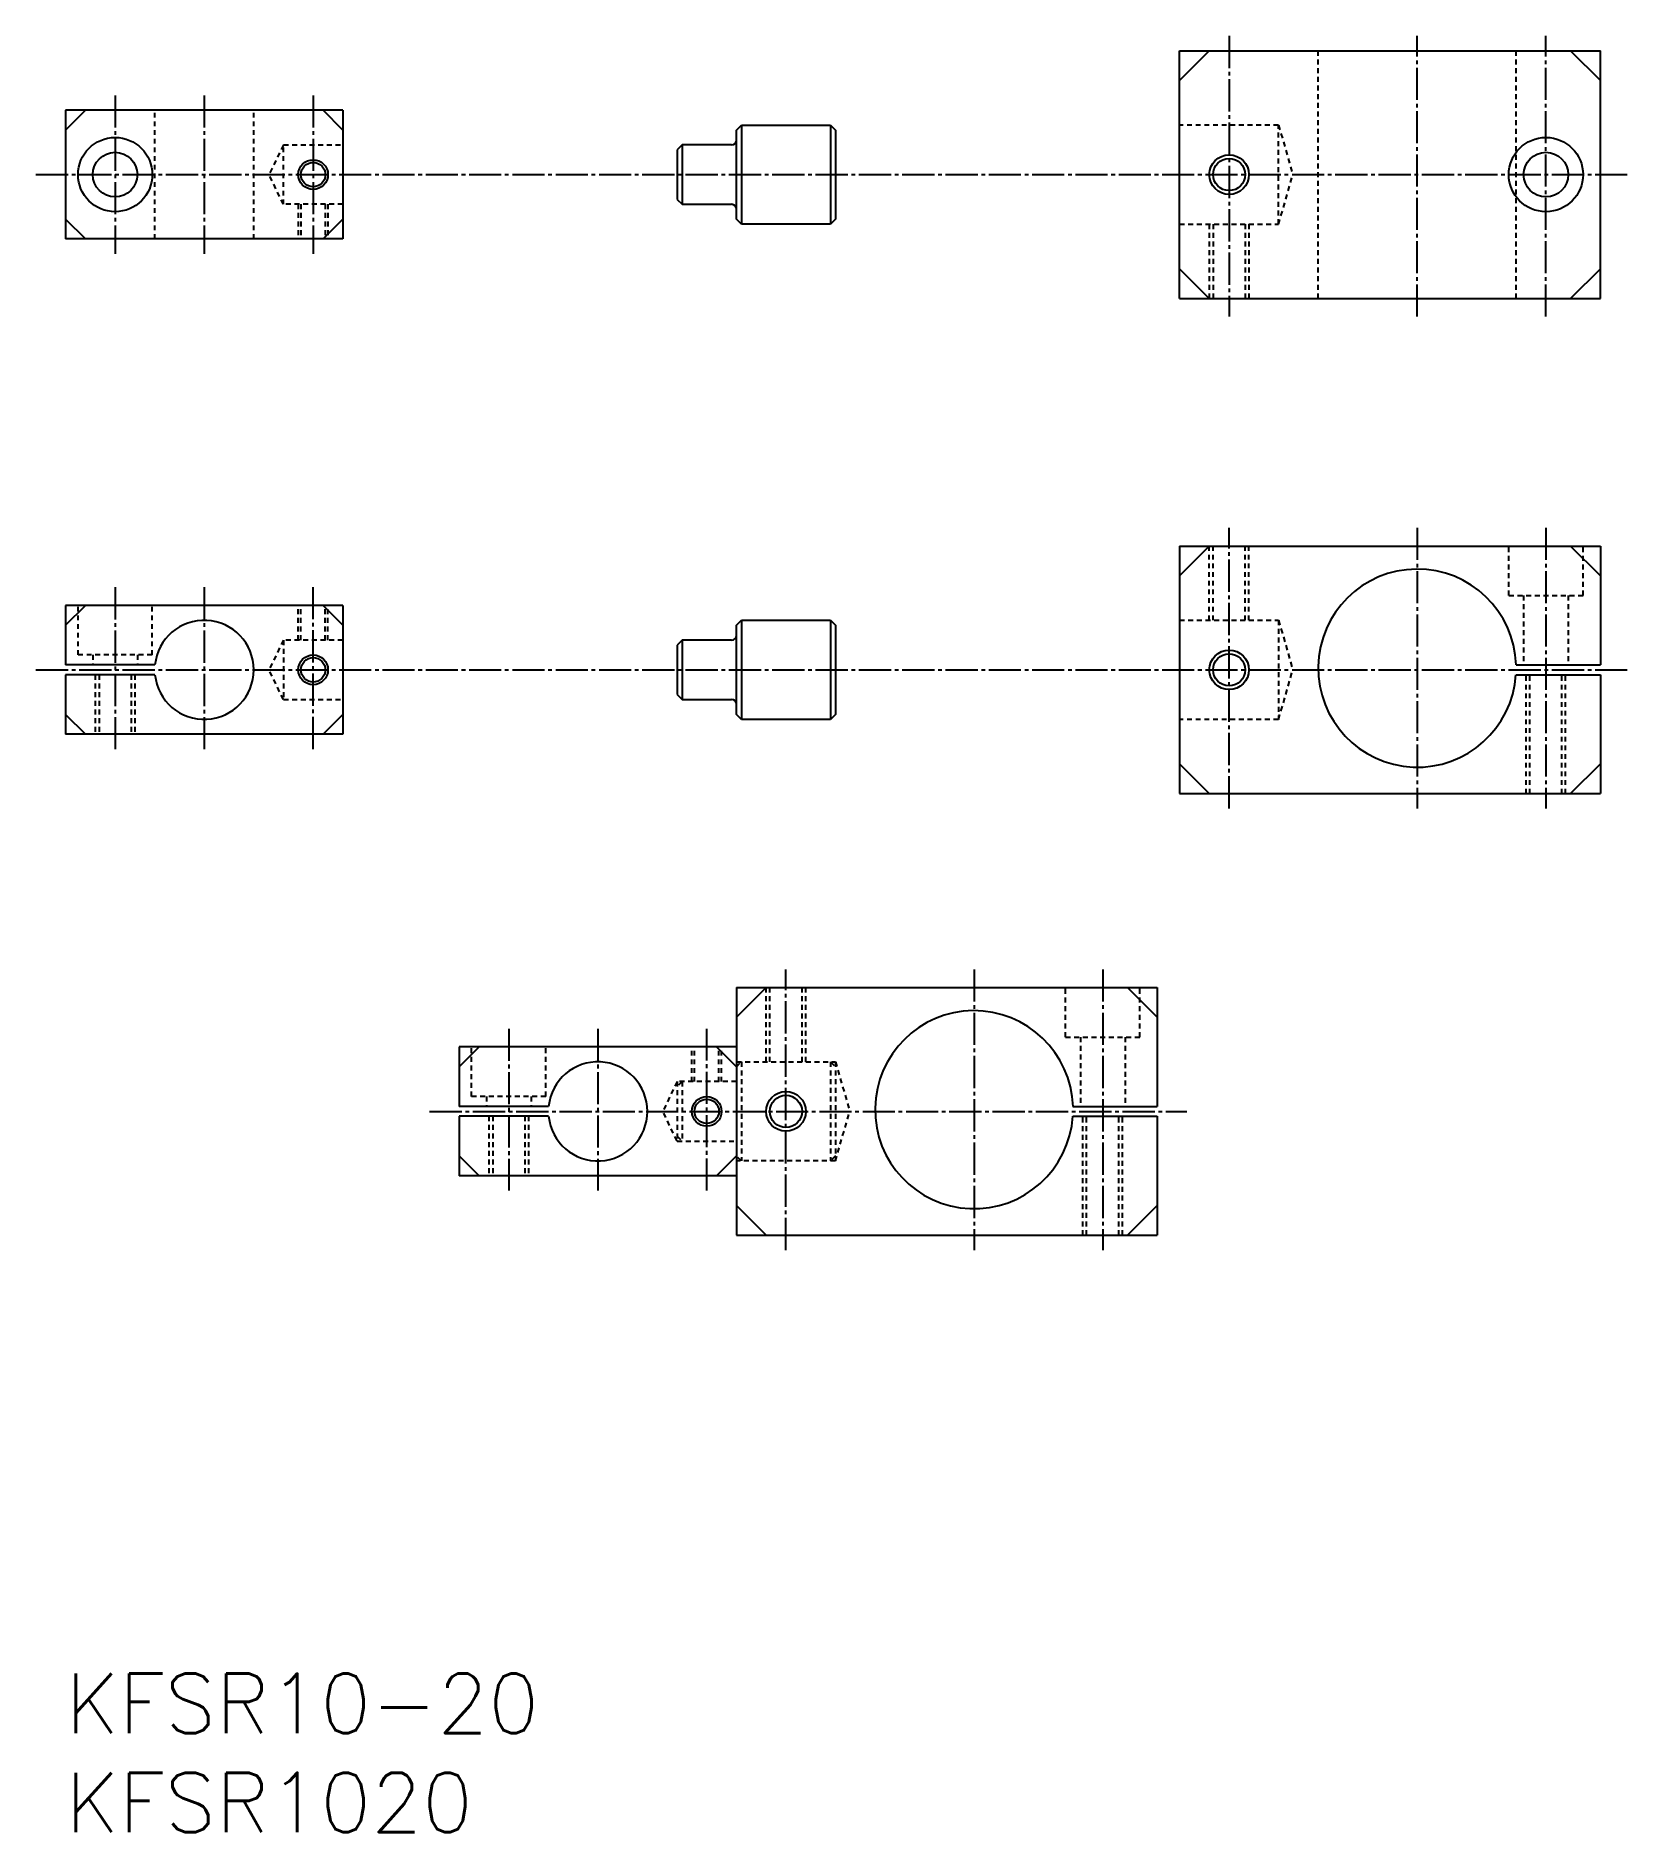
# Model space of a CAD drawing. Extents: x -297 to -136, y -4310 to -4129.
import ezdxf

# ---------------------------------------------------------------- set-up
doc = ezdxf.new("R2010")
doc.units = 0
doc.header["$LTSCALE"] = 0.25
doc.linetypes.add('CENTER', pattern=[17.5, 13, -1.5, 1.5, -1.5])
doc.linetypes.add('DASHED', pattern=[3.5, 2, -1.5])
doc.layers.get('0').update_dxf_attribs({"linetype": 'CONTINUOUS'})
doc.layers.add('CENTER', color=1, linetype='CENTER')
doc.styles.get("Standard").update_dxf_attribs({"font": 'txt', "bigfont": 'BIGFONT'})

msp = doc.modelspace()

# ---------------------------------------------------------------- linework, layer by layer
at = {"color": 7, "linetype": 'CONTINUOUS'}
for p, q in [((-181.3, -4155.26), (-181.3, -4130.26)), ((-181.3, -4130.26), (-138.8, -4130.26)), ((-181.3, -4133.26), (-178.3, -4130.26)), ((-141.8, -4130.26), (-138.8, -4133.26)), ((-138.8, -4155.26), (-138.8, -4130.26)), ((-293.82, -4136.26), (-293.82, -4149.26)), ((-265.82, -4136.26), (-293.82, -4136.26)), ((-293.82, -4138.26), (-291.82, -4136.26)), ((-265.82, -4138.26), (-267.82, -4136.26)), ((-265.82, -4136.26), (-265.82, -4149.26)), ((-226.06, -4138.26), (-225.56, -4137.76)), ((-226.06, -4147.26), (-226.06, -4138.26)), ((-225.56, -4137.76), (-216.56, -4137.76)), ((-216.56, -4137.76), (-216.06, -4138.26)), ((-216.06, -4138.26), (-216.06, -4147.26)), ((-231.56, -4139.76), (-232.06, -4140.26)), ((-231.56, -4139.76), (-231.56, -4145.76)), ((-226.56, -4139.76), (-231.56, -4139.76)), ((-232.06, -4140.26), (-232.06, -4145.26)), ((-232.06, -4145.26), (-231.56, -4145.76)), ((-293.82, -4147.26), (-291.82, -4149.26)), ((-267.82, -4149.26), (-265.82, -4147.26)), ((-231.56, -4145.76), (-226.56, -4145.76)), ((-225.56, -4147.76), (-226.06, -4147.26)), ((-216.06, -4147.26), (-216.56, -4147.76)), ((-216.56, -4147.76), (-225.56, -4147.76)), ((-265.82, -4149.26), (-293.82, -4149.26)), ((-181.3, -4152.26), (-178.3, -4155.26)), ((-138.8, -4152.26), (-141.8, -4155.26)), ((-181.3, -4155.26), (-138.8, -4155.26)), ((-181.3, -4180.26), (-138.8, -4180.26)), ((-181.3, -4180.26), (-181.3, -4205.26)), ((-181.3, -4183.26), (-178.3, -4180.26)), ((-138.8, -4183.26), (-141.8, -4180.26)), ((-138.8, -4180.26), (-138.8, -4192.26)), ((-293.82, -4186.26), (-293.82, -4192.26)), ((-265.82, -4186.26), (-293.82, -4186.26)), ((-293.82, -4188.26), (-291.82, -4186.26)), ((-267.82, -4186.26), (-265.82, -4188.26)), ((-265.82, -4186.26), (-265.82, -4199.26)), ((-226.06, -4188.26), (-225.56, -4187.76)), ((-226.06, -4197.26), (-226.06, -4188.26)), ((-225.56, -4187.76), (-216.56, -4187.76)), ((-216.56, -4187.76), (-216.06, -4188.26)), ((-216.06, -4188.26), (-216.06, -4197.26)), ((-231.56, -4189.76), (-232.06, -4190.26)), ((-232.06, -4190.26), (-232.06, -4195.26)), ((-226.56, -4189.76), (-231.56, -4189.76)), ((-231.56, -4189.76), (-231.56, -4195.76)), ((-284.8, -4192.26), (-293.82, -4192.26)), ((-147.3, -4192.26), (-138.8, -4192.26)), ((-284.8, -4193.26), (-293.82, -4193.26)), ((-293.82, -4193.26), (-293.82, -4199.26)), ((-147.32, -4193.26), (-138.8, -4193.26)), ((-138.8, -4193.26), (-138.8, -4205.26)), ((-232.06, -4195.26), (-231.56, -4195.76)), ((-231.56, -4195.76), (-226.56, -4195.76)), ((-293.82, -4197.26), (-291.82, -4199.26)), ((-265.82, -4197.26), (-267.82, -4199.26)), ((-225.56, -4197.76), (-226.06, -4197.26)), ((-216.56, -4197.76), (-225.56, -4197.76)), ((-216.06, -4197.26), (-216.56, -4197.76)), ((-265.82, -4199.26), (-293.82, -4199.26)), ((-181.3, -4202.26), (-178.3, -4205.26)), ((-141.8, -4205.26), (-138.8, -4202.26)), ((-181.3, -4205.26), (-138.8, -4205.26)), ((-226.06, -4224.84), (-226.06, -4249.84)), ((-226.06, -4224.84), (-183.56, -4224.84)), ((-226.06, -4227.84), (-223.06, -4224.84)), ((-183.56, -4227.84), (-186.56, -4224.84)), ((-183.56, -4224.84), (-183.56, -4236.84)), ((-226.06, -4230.84), (-254.06, -4230.84)), ((-254.06, -4230.84), (-254.06, -4236.84)), ((-254.06, -4232.84), (-252.06, -4230.84)), ((-228.06, -4230.84), (-226.06, -4232.84)), ((-226.06, -4230.84), (-226.06, -4243.84)), ((-245.04, -4236.84), (-254.06, -4236.84)), ((-254.06, -4237.84), (-254.06, -4243.84)), ((-245.04, -4237.84), (-254.06, -4237.84)), ((-192.08, -4237.84), (-183.56, -4237.84)), ((-192.07, -4236.84), (-183.56, -4236.84)), ((-183.56, -4237.84), (-183.56, -4249.84)), ((-254.06, -4241.84), (-252.06, -4243.84)), ((-228.06, -4243.84), (-226.06, -4241.84)), ((-226.06, -4243.84), (-254.06, -4243.84)), ((-226.06, -4246.84), (-223.06, -4249.84)), ((-186.56, -4249.84), (-183.56, -4246.84)), ((-226.06, -4249.84), (-183.56, -4249.84))]:
    msp.add_line(p, q, dxfattribs=at)
at = {"color": 3, "linetype": 'DASHED'}
for p, q in [((-167.3, -4155.26), (-167.3, -4130.26)), ((-147.3, -4155.26), (-147.3, -4130.26)), ((-284.8, -4149.26), (-284.8, -4136.26)), ((-274.82, -4149.26), (-274.82, -4136.26)), ((-171.3, -4137.76), (-181.3, -4137.76)), ((-171.3, -4147.76), (-171.3, -4137.76)), ((-171.3, -4137.76), (-169.86, -4142.76)), ((-271.82, -4139.76), (-273.27, -4142.76)), ((-271.82, -4139.76), (-265.82, -4139.76)), ((-271.82, -4145.76), (-271.82, -4139.76)), ((-271.82, -4145.76), (-273.27, -4142.76)), ((-171.3, -4147.76), (-169.86, -4142.76)), ((-265.82, -4145.76), (-271.82, -4145.76)), ((-270.32, -4145.76), (-270.32, -4149.26)), ((-270.05, -4145.76), (-270.05, -4149.26)), ((-267.59, -4145.76), (-267.59, -4149.26)), ((-267.32, -4145.76), (-267.32, -4149.26)), ((-181.3, -4147.76), (-171.3, -4147.76)), ((-178.3, -4147.76), (-178.3, -4155.26)), ((-177.92, -4147.76), (-177.92, -4155.26)), ((-174.68, -4147.76), (-174.68, -4155.26)), ((-174.3, -4147.76), (-174.3, -4155.26)), ((-178.3, -4187.76), (-178.3, -4180.26)), ((-177.92, -4187.76), (-177.92, -4180.26)), ((-174.68, -4187.76), (-174.68, -4180.26)), ((-174.3, -4187.76), (-174.3, -4180.26)), ((-148.05, -4185.26), (-148.05, -4180.26)), ((-140.55, -4185.26), (-140.55, -4180.26)), ((-148.05, -4185.26), (-140.55, -4185.26)), ((-146.55, -4185.26), (-146.55, -4192.26)), ((-142.05, -4185.26), (-142.05, -4192.26)), ((-292.57, -4191.26), (-292.57, -4186.26)), ((-285.07, -4191.26), (-285.07, -4186.26)), ((-270.32, -4189.76), (-270.32, -4186.26)), ((-270.05, -4189.76), (-270.05, -4186.26)), ((-267.59, -4189.76), (-267.59, -4186.26)), ((-267.32, -4189.76), (-267.32, -4186.26)), ((-181.3, -4187.76), (-171.3, -4187.76)), ((-171.3, -4187.76), (-171.3, -4197.76)), ((-171.3, -4187.76), (-169.86, -4192.76)), ((-271.82, -4189.76), (-273.27, -4192.76)), ((-271.82, -4189.76), (-271.82, -4195.76)), ((-265.82, -4189.76), (-271.82, -4189.76)), ((-285.07, -4191.26), (-292.57, -4191.26)), ((-291.07, -4191.26), (-291.07, -4192.26)), ((-286.57, -4191.26), (-286.57, -4192.26)), ((-290.82, -4193.26), (-290.82, -4199.26)), ((-290.44, -4193.26), (-290.44, -4199.26)), ((-287.2, -4193.26), (-287.2, -4199.26)), ((-286.82, -4193.26), (-286.82, -4199.26)), ((-271.82, -4195.76), (-273.27, -4192.76)), ((-171.3, -4197.76), (-169.86, -4192.76)), ((-146.31, -4205.26), (-146.31, -4193.26)), ((-145.93, -4205.26), (-145.93, -4193.26)), ((-142.69, -4205.26), (-142.69, -4193.26)), ((-142.31, -4205.26), (-142.31, -4193.26)), ((-271.82, -4195.76), (-265.82, -4195.76)), ((-171.3, -4197.76), (-181.3, -4197.76)), ((-223.06, -4232.34), (-223.06, -4224.84)), ((-222.68, -4232.34), (-222.68, -4224.84)), ((-219.44, -4232.34), (-219.44, -4224.84)), ((-219.06, -4232.34), (-219.06, -4224.84)), ((-192.81, -4229.84), (-192.81, -4224.84)), ((-185.31, -4229.84), (-185.31, -4224.84)), ((-252.81, -4235.84), (-252.81, -4230.84)), ((-245.31, -4235.84), (-245.31, -4230.84)), ((-230.56, -4234.34), (-230.56, -4230.84)), ((-230.29, -4234.34), (-230.29, -4230.84)), ((-227.83, -4234.34), (-227.83, -4230.84)), ((-227.56, -4234.34), (-227.56, -4230.84)), ((-192.81, -4229.84), (-185.31, -4229.84)), ((-191.31, -4229.84), (-191.31, -4236.84)), ((-186.81, -4229.84), (-186.81, -4236.84)), ((-226.06, -4232.84), (-225.56, -4232.34)), ((-226.06, -4232.34), (-216.06, -4232.34)), ((-225.56, -4232.34), (-225.56, -4242.34)), ((-216.56, -4232.34), (-216.56, -4242.34)), ((-216.56, -4232.34), (-216.06, -4232.84)), ((-216.06, -4232.34), (-214.62, -4237.34)), ((-216.06, -4232.34), (-216.06, -4242.34)), ((-232.06, -4234.34), (-233.5, -4237.34)), ((-226.06, -4234.34), (-232.06, -4234.34)), ((-232.06, -4234.34), (-232.06, -4240.34)), ((-231.56, -4234.34), (-232.06, -4234.84)), ((-231.56, -4234.34), (-231.56, -4240.34)), ((-245.31, -4235.84), (-252.81, -4235.84)), ((-251.31, -4235.84), (-251.31, -4236.84)), ((-246.81, -4235.84), (-246.81, -4236.84)), ((-251.06, -4237.84), (-251.06, -4243.84)), ((-250.68, -4237.84), (-250.68, -4243.84)), ((-247.44, -4237.84), (-247.44, -4243.84)), ((-247.06, -4237.84), (-247.06, -4243.84)), ((-232.06, -4240.34), (-233.5, -4237.34)), ((-216.06, -4242.34), (-214.62, -4237.34)), ((-191.07, -4249.84), (-191.07, -4237.84)), ((-190.69, -4249.84), (-190.69, -4237.84)), ((-187.45, -4249.84), (-187.45, -4237.84)), ((-187.07, -4249.84), (-187.07, -4237.84)), ((-232.06, -4239.84), (-231.56, -4240.34)), ((-232.06, -4240.34), (-226.06, -4240.34)), ((-225.56, -4242.34), (-226.06, -4241.84)), ((-216.06, -4242.34), (-226.06, -4242.34)), ((-216.06, -4241.84), (-216.56, -4242.34))]:
    msp.add_line(p, q, dxfattribs=at)
at = {"color": 7, "linetype": 'CONTINUOUS'}
for centre, radius in [((-288.82, -4142.76), 3.75), ((-144.3, -4142.76), 3.75), ((-288.82, -4142.76), 2.25), ((-268.82, -4142.76), 1.23), ((-176.3, -4142.76), 1.62), ((-144.3, -4142.76), 2.25), ((-268.82, -4192.76), 1.23), ((-176.3, -4192.76), 1.62), ((-229.06, -4237.34), 1.23), ((-221.06, -4237.34), 1.62)]:
    msp.add_circle(centre, radius, dxfattribs=at)
at = {"color": 3, "linetype": 'CONTINUOUS'}
for centre, radius in [((-268.82, -4142.76), 1.5), ((-176.3, -4142.76), 2), ((-176.3, -4192.76), 2), ((-268.82, -4192.76), 1.5), ((-229.06, -4237.34), 1.5), ((-221.06, -4237.34), 2)]:
    msp.add_circle(centre, radius, dxfattribs=at)
at = {"color": 7, "linetype": 'CONTINUOUS'}
for centre, radius, start, end in [((-226.56, -4139.26), 0.5, 270, 0), ((-157.3, -4192.59), 10, 1.9011, 356.1683), ((-279.82, -4192.76), 5, 185.7392, 174.2608), ((-226.56, -4189.26), 0.5, 270, 0), ((-202.06, -4237.17), 10, 1.9011, 356.1683), ((-240.06, -4237.34), 5, 185.7392, 174.2608)]:
    msp.add_arc(centre, radius, start, end, dxfattribs=at)
at = {"layer": 'CENTER', "color": 1, "linetype": 'CENTER'}
for p, q in [((-176.3, -4128.76), (-176.3, -4157.1)), ((-157.3, -4157.1), (-157.3, -4128.76)), ((-144.3, -4157.1), (-144.3, -4128.76)), ((-288.82, -4134.76), (-288.82, -4150.76)), ((-279.82, -4134.76), (-279.82, -4150.76)), ((-268.82, -4134.76), (-268.82, -4150.76)), ((-296.82, -4142.76), (-136.1, -4142.76)), ((-176.3, -4206.76), (-176.3, -4178.42)), ((-157.3, -4178.42), (-157.3, -4206.76)), ((-144.3, -4178.42), (-144.3, -4206.76)), ((-288.82, -4184.42), (-288.82, -4200.76)), ((-279.82, -4184.42), (-279.82, -4200.76)), ((-268.82, -4200.76), (-268.82, -4184.42)), ((-296.82, -4192.76), (-136.1, -4192.76)), ((-221.06, -4251.34), (-221.06, -4223)), ((-202.06, -4223), (-202.06, -4251.34)), ((-189.06, -4223), (-189.06, -4251.34)), ((-249.06, -4229), (-249.06, -4245.34)), ((-240.06, -4229), (-240.06, -4245.34)), ((-229.06, -4245.34), (-229.06, -4229)), ((-257.06, -4237.34), (-180.56, -4237.34))]:
    msp.add_line(p, q, dxfattribs=at)
at = {"layer": 'CENTER', "color": 7, "linetype": 'CONTINUOUS'}
for p, q in [((-225.56, -4137.76), (-225.56, -4147.76)), ((-216.56, -4137.76), (-216.56, -4147.76)), ((-225.56, -4187.76), (-225.56, -4197.76)), ((-216.56, -4187.76), (-216.56, -4197.76))]:
    msp.add_line(p, q, dxfattribs=at)
for centre in [(-226.56, -4146.26), (-226.56, -4196.26)]:
    msp.add_arc(centre, 0.5, 0, 90, dxfattribs=at)

# ---------------------------------------------------------------- texts
at = {"color": 7, "linetype": 'CONTINUOUS'}
for s, p in [('KFSR10-20', (-293.82, -4300.11)), ('KFSR1020', (-293.82, -4310.11))]:
    msp.add_text(s, height=6, dxfattribs=at).set_placement(p)

doc.saveas('drawing.dxf')
